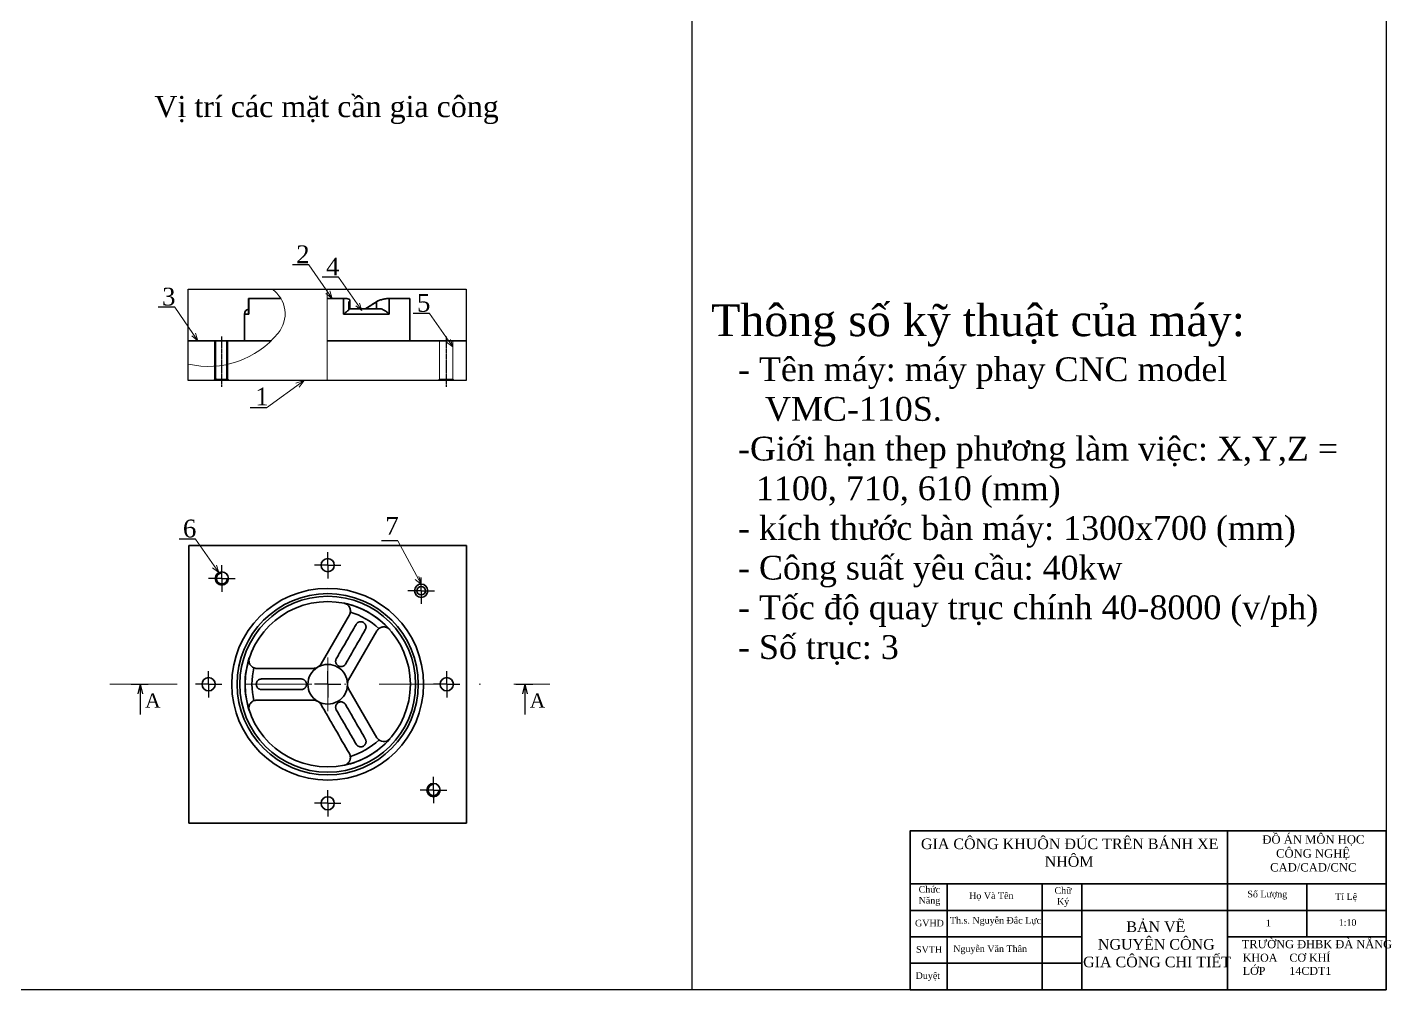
# Model space of a CAD drawing. Header units: millimetres. Extents: x 1211 to 2263, y 788 to 1530.
# Drawn here: x 1748 to 2263, y 788 to 1152 of the extents above; entities that cross this region are included whole.
import ezdxf

# ---------------------------------------------------------------- set-up
doc = ezdxf.new("R2010")
doc.units = ezdxf.units.MM
for name, pattern in [('CENTER', [0.6, 0.375, -0.075, 0.075, -0.075]), ('CENTERX2', [20.32, 12.7, -2.54, 2.54, -2.54]), ('DASHDOTX2', [50.8, 25.4, -12.7, 0, -12.7]), ('HIDDEN', [1.905, 1.27, -0.635])]:
    doc.linetypes.add(name, pattern=pattern)
for name, color, linetype, lineweight in [('chi tiet', 7, 'Continuous', 30), ('chuan-text', 90, 'Continuous', 25), ('coban', 7, 'Continuous', 35), ('duongkichthuoc', 7, 'Continuous', 0), ('khung', 212, 'Continuous', 50), ('tam', 1, 'DASHDOTX2', 9), ('text', 130, 'Continuous', 0), ('truc', 10, 'DASHDOTX2', 0), ('ve', 7, 'Continuous', 30)]:
    doc.layers.add(name, color=color, linetype=linetype, lineweight=lineweight)
doc.layers.add('chu', color=140, linetype='Continuous')
doc.layers.add('DuongTam', color=1, linetype='Continuous')
doc.styles.get("Standard").update_dxf_attribs({"font": 'times.ttf'})

msp = doc.modelspace()

# ---------------------------------------------------------------- linework, layer by layer
for p, q in [((1998.945, 1530.422), (1998.945, 787.922)), ((1818.593, 1018.76), (1818.593, 1033.26)), ((1818.999, 1018.76), (1818.999, 1033.26)), ((1823.187, 1018.76), (1823.187, 1033.26)), ((1823.593, 1018.76), (1823.593, 1033.26)), ((1818.593, 1018.76), (1823.593, 1018.76)), ((1818.999, 1018.955), (1818.999, 1018.76)), ((1823.187, 1018.81), (1823.187, 1018.76)), ((1790.36, 903.389), (1789.48, 899.781)), ((1790.36, 903.389), (1791.24, 899.781)), ((1790.36, 903.389), (1790.36, 891.992)), ((1935.749, 903.389), (1934.869, 899.781)), ((1935.749, 903.389), (1936.63, 899.781)), ((1935.749, 903.389), (1935.749, 891.992))]:
    msp.add_line(p, q)
at = {"color": 7, "lineweight": 18}
for p, q in [((1903.593, 1029.167), (1903.593, 1033.26)), ((1908.593, 1018.76), (1908.593, 1033.26)), ((1908.593, 1018.76), (1903.593, 1018.76))]:
    msp.add_line(p, q, dxfattribs=at)
at = {"color": 7, "linetype": 'HIDDEN', "lineweight": 18}
for p, q in [((1903.593, 1029.167), (1903.593, 1028.51)), ((1903.593, 1028.417), (1903.593, 1028.51)), ((1903.593, 1028.417), (1903.593, 1027.76)), ((1903.593, 1027.667), (1903.593, 1027.76)), ((1903.593, 1027.667), (1903.593, 1027.01)), ((1903.593, 1026.917), (1903.593, 1027.01)), ((1903.593, 1026.917), (1903.593, 1026.26)), ((1903.593, 1026.167), (1903.593, 1026.26)), ((1903.593, 1026.167), (1903.593, 1025.51)), ((1903.593, 1025.417), (1903.593, 1025.51)), ((1903.593, 1025.417), (1903.593, 1024.76)), ((1903.593, 1024.667), (1903.593, 1024.76)), ((1903.593, 1024.667), (1903.593, 1024.01)), ((1903.593, 1023.917), (1903.593, 1024.01)), ((1903.593, 1023.917), (1903.593, 1023.26)), ((1903.593, 1023.167), (1903.593, 1023.26)), ((1903.593, 1023.167), (1903.593, 1022.51)), ((1903.593, 1022.417), (1903.593, 1022.51)), ((1903.593, 1022.417), (1903.593, 1021.76)), ((1903.593, 1021.667), (1903.593, 1021.76)), ((1903.593, 1021.667), (1903.593, 1021.01)), ((1818.593, 1018.76), (1818.093, 1018.26)), ((1824.093, 1018.26), (1823.593, 1018.76)), ((1903.593, 1018.76), (1903.093, 1018.26)), ((1903.593, 1020.917), (1903.593, 1021.01)), ((1903.593, 1020.917), (1903.593, 1020.26)), ((1903.593, 1020.167), (1903.593, 1020.26)), ((1903.593, 1020.167), (1903.593, 1019.51)), ((1903.593, 1019.417), (1903.593, 1019.51)), ((1903.593, 1018.76), (1903.593, 1019.417)), ((1909.093, 1018.26), (1908.593, 1018.76))]:
    msp.add_line(p, q, dxfattribs=at)
at = {"lineweight": 30}
for p, q in [((1787.001, 903.389), (1793.465, 903.389)), ((1932.39, 903.389), (1938.855, 903.389))]:
    msp.add_line(p, q, dxfattribs=at)
at = {"layer": 'chi tiet'}
for points in [[(2261.411, 787.922), (1211.411, 787.922), (1211.411, 1530.422), (2261.411, 1530.422)], [(1808.593, 1048.26), (1808.593, 1052.722), (1913.593, 1052.722), (1913.593, 1048.26), (1913.593, 1018.26), (1808.593, 1018.26)]]:
    msp.add_lwpolyline(points, close=True, dxfattribs=at)
at = {"layer": 'coban'}
for p, q in [((1831.315, 1049.212), (1831.315, 1044.048)), ((1831.472, 1049.26), (1831.316, 1049.212)), ((1831.472, 1043.311), (1831.472, 1049.26)), ((1831.472, 1049.26), (1831.472, 1043.311)), ((1867.282, 1049.26), (1867.282, 1043.311)), ((1867.282, 1043.311), (1867.282, 1049.26)), ((1869.688, 1048.499), (1869.688, 1048.499)), ((1869.688, 1045.312), (1869.688, 1048.496)), ((1875.559, 1045.311), (1879.678, 1047.978)), ((1879.678, 1047.978), (1879.678, 1045.311)), ((1879.678, 1045.311), (1879.678, 1047.978)), ((1879.678, 1047.978), (1880.258, 1048.288)), ((1884.526, 1043.311), (1884.526, 1049.26)), ((1884.526, 1049.26), (1884.526, 1043.311)), ((1892.343, 1033.26), (1892.343, 1049.26)), ((1829.843, 1043.311), (1829.843, 1033.26)), ((1829.843, 1043.311), (1831.472, 1043.311)), ((1831.472, 1043.311), (1829.843, 1043.311)), ((1867.282, 1043.311), (1884.526, 1043.311)), ((1884.526, 1043.311), (1867.282, 1043.311)), ((1881.016, 1045.311), (1869.693, 1045.311)), ((1808.593, 1033.26), (1839.921, 1033.26)), ((1861.093, 1033.26), (1913.593, 1033.26)), ((1808.778, 955.889), (1808.778, 850.889)), ((1913.778, 955.889), (1808.778, 955.889)), ((1913.778, 850.889), (1913.778, 955.889)), ((1858.76, 911.125), (1869.471, 929.579)), ((1869.178, 905.072), (1879.863, 923.579)), ((1834.5, 909.389), (1855.947, 909.389)), ((1869.178, 901.705), (1879.863, 883.198)), ((1879.863, 883.198), (1879.981, 883.01)), ((1808.778, 850.889), (1913.778, 850.889)), ((2201.411, 847.922), (2201.411, 787.922)), ((2231.411, 827.922), (2231.411, 807.922)), ((2141.411, 817.922), (2201.411, 817.922)), ((2201.411, 817.922), (2261.411, 817.922)), ((2201.411, 807.922), (2261.411, 807.922))]:
    msp.add_line(p, q, dxfattribs=at)
at = {"layer": 'coban', "linetype": 'Continuous'}
msp.add_line((1869.286, 1045.001), (1869.286, 1047.978), dxfattribs=at)
at = {"layer": 'coban'}
for points in [[(2261.411, 787.922), (2081.411, 787.922), (2081.411, 847.922), (2261.411, 847.922)], [(2081.411, 847.922), (2261.411, 847.922), (2261.411, 827.922), (2081.411, 827.922)], [(2081.411, 827.922), (2095.411, 827.922), (2095.411, 787.922), (2081.411, 787.922)], [(2131.411, 827.922), (2146.411, 827.922), (2146.411, 787.922), (2131.411, 787.922)]]:
    msp.add_lwpolyline(points, close=True, dxfattribs=at)
for points in [[(2141.411, 817.922), (2081.411, 817.922), (2081.411, 827.922), (2141.411, 827.922)], [(2141.411, 807.922), (2081.411, 807.922), (2081.411, 817.922), (2141.411, 817.922)], [(2146.411, 807.922), (2081.411, 807.922), (2081.411, 797.922), (2146.411, 797.922)]]:
    msp.add_lwpolyline(points, dxfattribs=at)
for centre, radius in [((1861.278, 948.389), 2.5), ((1821.278, 943.389), 2.5), ((1861.278, 903.389), 36.25), ((1896.633, 938.744), 2.5), ((1896.633, 938.744), 1.595), ((1861.278, 903.389), 34.25), ((1861.278, 903.389), 33.25), ((1861.278, 903.389), 31.25), ((1816.278, 903.389), 2.5), ((1906.278, 903.389), 2.5), ((1901.278, 863.389), 2.5), ((1861.278, 858.389), 2.5)]:
    msp.add_circle(centre, radius, dxfattribs=at)
for centre, radius, start, end in [((1831.843, 1043.311), 2, 105.30822, 180), ((1821.278, 943.389), 2.094, 90, 0), ((1861.278, 903.389), 31.25, 41.42268, 78.57732), ((1861.278, 903.389), 28.612, 47.4273, 72.5727), ((1861.278, 903.389), 31.25, 161.42268, 198.57732), ((1861.278, 903.389), 28.612, 167.4273, 192.5727), ((1861.278, 903.389), 7.5, 121.00272, 238.99728), ((1861.278, 903.389), 7.5, 1.00272, 118.99728), ((1861.278, 903.389), 7.5, 241.00272, 358.99728), ((1861.278, 903.389), 31.25, 281.42268, 318.57732), ((1861.278, 903.389), 28.612, 287.4273, 312.5727), ((1882.461, 884.698), 3, 214.24555, 318.57598), ((1901.278, 863.389), 2.094, 90, 0)]:
    msp.add_arc(centre, radius, start, end, dxfattribs=at)
for points, knots in [([(1831.472, 1049.26), (1832.077, 1049.261), (1832.836, 1049.26), (1834.194, 1049.26), (1834.684, 1049.26), (1835.475, 1049.26), (1835.748, 1049.26), (1836.314, 1049.26), (1836.607, 1049.26), (1838.105, 1049.26), (1839.419, 1049.26), (1841.56, 1049.26), (1842.302, 1049.26), (1843.235, 1049.26), (1843.399, 1049.26), (1843.563, 1049.26)], [0, 0, 0, 0, 0.125, 0.125, 0.1875, 0.1875, 0.21875, 0.21875, 0.25, 0.25, 0.375, 0.375, 0.4375, 0.4375, 0.45062817, 0.45062817, 0.45062817, 0.45062817]), ([(1861.093, 1049.26), (1861.276, 1049.26), (1861.46, 1049.26), (1862.582, 1049.26), (1863.526, 1049.26), (1865.414, 1049.26), (1866.351, 1049.261), (1867.282, 1049.26)], [0.86280678, 0.86280678, 0.86280678, 0.86280678, 0.875, 0.875, 0.9375, 0.9375, 1, 1, 1, 1]), ([(1869.688, 1048.499), (1869.649, 1048.557), (1869.673, 1048.733), (1869.303, 1048.972), (1868.617, 1049.172), (1867.877, 1049.252), (1867.416, 1049.258), (1867.282, 1049.26)], [0, 0, 0, 0, 0.1411218, 0.4054319, 0.6594939, 0.9015111, 1, 1, 1, 1]), ([(1869.286, 1047.978), (1869.448, 1048.098), (1869.686, 1048.276), (1869.652, 1048.442), (1869.688, 1048.499)], [0, 0, 0, 0, 0.6792727, 1, 1, 1, 1]), ([(1884.526, 1049.26), (1884.363, 1049.26), (1884.181, 1049.251), (1883.881, 1049.224), (1883.776, 1049.213), (1883.561, 1049.187), (1883.45, 1049.171), (1883.225, 1049.137), (1883.111, 1049.117), (1882.877, 1049.075), (1882.757, 1049.052), (1882.402, 1048.978), (1882.165, 1048.922), (1881.693, 1048.798), (1881.464, 1048.732), (1881.027, 1048.592), (1880.816, 1048.517), (1880.43, 1048.366), (1880.253, 1048.289), (1879.934, 1048.132), (1879.795, 1048.054), (1879.678, 1047.978)], [0, 0, 0, 0, 0.125, 0.125, 0.1875, 0.1875, 0.25, 0.25, 0.3125, 0.3125, 0.375, 0.375, 0.5, 0.5, 0.625, 0.625, 0.75, 0.75, 0.875, 0.875, 1, 1, 1, 1]), ([(1884.002, 1049.235), (1884.082, 1049.236), (1884.282, 1049.26), (1884.434, 1049.26), (1884.526, 1049.26)], [0, 0, 0, 0, 0.3956053, 1, 1, 1, 1]), ([(1884.526, 1049.26), (1885.783, 1049.261), (1886.892, 1049.26), (1888.342, 1049.26), (1888.789, 1049.26), (1889.406, 1049.26), (1889.603, 1049.26), (1889.978, 1049.26), (1890.156, 1049.26), (1890.993, 1049.26), (1891.494, 1049.26), (1892, 1049.26), (1892.128, 1049.26), (1892.3, 1049.26), (1892.343, 1049.26), (1892.343, 1049.26)], [0, 0, 0, 0, 0.25, 0.25, 0.375, 0.375, 0.4375, 0.4375, 0.5, 0.5, 0.75, 0.75, 0.875, 0.875, 1, 1, 1, 1]), ([(1885.884, 1049.26), (1885.756, 1049.26), (1885.336, 1049.26), (1884.858, 1049.26), (1884.526, 1049.26)], [0, 0, 0, 0, 0.3039484, 1, 1, 1, 1]), ([(1831.472, 1043.311), (1831.471, 1043.312), (1831.434, 1043.403), (1831.358, 1043.641), (1831.298, 1043.892), (1831.318, 1044.039), (1831.319, 1044.048)], [0, 0, 0, 0, 0.0066784, 0.3656928, 0.9590687, 1, 1, 1, 1]), ([(1869.688, 1045.312), (1869.653, 1045.298), (1869.591, 1045.273), (1869.329, 1045.039), (1868.996, 1044.745), (1868.626, 1044.421), (1868.169, 1044.031), (1867.703, 1043.647), (1867.399, 1043.403), (1867.284, 1043.312), (1867.282, 1043.311)], [0, 0, 0, 0, 0.1328734, 0.3180298, 0.4421064, 0.5696922, 0.7323453, 0.8996716, 0.9981678, 1, 1, 1, 1]), ([(1881, 1045.311), (1881, 1045.311), (1880.954, 1045.313), (1880.91, 1045.312), (1880.881, 1045.311)], [0, 0, 0, 0, 0.06722746, 0.2121297, 0.2121297, 0.2121297, 0.2121297]), ([(1884.526, 1043.311), (1884.525, 1043.312), (1884.447, 1043.403), (1884.229, 1043.643), (1883.82, 1044.027), (1883.318, 1044.415), (1882.805, 1044.742), (1882.231, 1045.037), (1881.604, 1045.271), (1881.175, 1045.296), (1881, 1045.311)], [0, 0, 0, 0, 0.00184391, 0.10096825, 0.26480012, 0.43305015, 0.55809371, 0.68631535, 0.87265257, 1, 1, 1, 1]), ([(1867.467, 934.02), (1867.708, 933.971), (1867.938, 933.894), (1868.268, 933.738), (1868.376, 933.678), (1868.581, 933.548), (1868.679, 933.477), (1868.865, 933.325), (1868.953, 933.244), (1869.12, 933.07), (1869.199, 932.977), (1869.414, 932.691), (1869.533, 932.486), (1869.721, 932.049), (1869.788, 931.824), (1869.868, 931.365), (1869.881, 931.129), (1869.853, 930.668), (1869.813, 930.44), (1869.679, 929.994), (1869.588, 929.781), (1869.471, 929.579)], [0, 0, 0, 0, 0.125, 0.125, 0.1875, 0.1875, 0.25, 0.25, 0.3125, 0.3125, 0.375, 0.375, 0.5, 0.5, 0.625, 0.625, 0.75, 0.75, 0.875, 0.875, 1, 1, 1, 1]), ([(1872.046, 926.039), (1871.421, 924.957), (1870.172, 922.793), (1868.297, 919.546), (1866.711, 916.799), (1865.46, 914.633), (1864.835, 913.549), (1864.546, 913.049)], [0, 0, 0, 0, 0.2500002, 0.5000005, 0.7500009, 0.8845329, 1, 1, 1, 1]), ([(1868.01, 911.049), (1868.299, 911.549), (1868.925, 912.633), (1870.175, 914.799), (1871.761, 917.546), (1873.636, 920.793), (1874.885, 922.957), (1875.51, 924.039)], [0, 0, 0, 0, 0.1154644, 0.2499928, 0.4999922, 0.7499951, 1, 1, 1, 1]), ([(1875.51, 924.039), (1875.525, 924.067), (1875.557, 924.123), (1875.598, 924.208), (1875.636, 924.296), (1875.669, 924.385), (1875.698, 924.476), (1875.723, 924.569), (1875.743, 924.664), (1875.775, 924.855), (1875.788, 925.148), (1875.728, 925.537), (1875.593, 925.91), (1875.384, 926.253), (1875.111, 926.549), (1874.782, 926.784), (1874.413, 926.95), (1874.02, 927.038), (1873.62, 927.047), (1873.231, 926.976), (1872.865, 926.833), (1872.591, 926.658), (1872.396, 926.49), (1872.264, 926.351), (1872.145, 926.201), (1872.079, 926.093), (1872.046, 926.039)], [0, 0, 0, 0, 0.015665, 0.0312657, 0.0468339, 0.0624018, 0.0780028, 0.0936703, 0.1094381, 0.1253397, 0.1879563, 0.250449, 0.313233, 0.3755694, 0.4381391, 0.5004746, 0.5627579, 0.6252779, 0.687454, 0.7500752, 0.8124368, 0.8749202, 0.9065232, 0.937727, 0.968799, 1, 1, 1, 1]), ([(1879.863, 923.579), (1879.98, 923.782), (1880.118, 923.966), (1880.433, 924.302), (1880.614, 924.454), (1880.999, 924.709), (1881.206, 924.814), (1881.537, 924.936), (1881.65, 924.97), (1881.878, 925.024), (1881.993, 925.045), (1882.226, 925.072), (1882.344, 925.079), (1882.583, 925.079), (1882.703, 925.072), (1883.058, 925.029), (1883.29, 924.972), (1883.746, 924.801), (1883.961, 924.688), (1884.361, 924.413), (1884.547, 924.249), (1884.711, 924.064)], [0, 0, 0, 0, 0.125, 0.125, 0.25, 0.25, 0.375, 0.375, 0.4375, 0.4375, 0.5, 0.5, 0.5625, 0.5625, 0.625, 0.625, 0.75, 0.75, 0.875, 0.875, 1, 1, 1, 1]), ([(1834.5, 909.389), (1834.266, 909.389), (1834.037, 909.416), (1833.588, 909.521), (1833.367, 909.601), (1832.953, 909.808), (1832.759, 909.934), (1832.488, 910.16), (1832.402, 910.241), (1832.241, 910.411), (1832.166, 910.5), (1832.025, 910.689), (1831.96, 910.787), (1831.841, 910.994), (1831.787, 911.102), (1831.647, 911.431), (1831.579, 911.66), (1831.5, 912.141), (1831.49, 912.383), (1831.528, 912.867), (1831.578, 913.111), (1831.656, 913.344)], [0, 0, 0, 0, 0.125, 0.125, 0.25, 0.25, 0.375, 0.375, 0.4375, 0.4375, 0.5, 0.5, 0.5625, 0.5625, 0.625, 0.625, 0.75, 0.75, 0.875, 0.875, 1, 1, 1, 1]), ([(1864.546, 913.049), (1864.529, 913.02), (1864.497, 912.962), (1864.454, 912.873), (1864.416, 912.783), (1864.383, 912.693), (1864.355, 912.602), (1864.331, 912.51), (1864.311, 912.418), (1864.28, 912.227), (1864.268, 911.937), (1864.328, 911.551), (1864.461, 911.181), (1864.669, 910.839), (1864.943, 910.541), (1865.274, 910.303), (1865.646, 910.137), (1866.041, 910.049), (1866.44, 910.042), (1866.825, 910.112), (1867.188, 910.253), (1867.459, 910.426), (1867.654, 910.593), (1867.785, 910.73), (1867.907, 910.881), (1867.975, 910.992), (1868.01, 911.049)], [0, 0, 0, 0, 0.0163186, 0.0323827, 0.0482273, 0.0638869, 0.079395, 0.0947842, 0.1100862, 0.125331, 0.1891952, 0.2504507, 0.3129912, 0.3756556, 0.4380412, 0.5005724, 0.5631341, 0.6253174, 0.6879153, 0.7500766, 0.8112086, 0.8749397, 0.9054226, 0.9362544, 0.9676901, 1, 1, 1, 1]), ([(1857.415, 909.817), (1857.179, 909.675), (1856.93, 909.569), (1856.538, 909.461), (1856.404, 909.433), (1856.137, 909.397), (1856.004, 909.389), (1855.869, 909.389)], [0, 0, 0, 0, 0.5, 0.5, 0.75, 0.75, 1, 1, 1, 1]), ([(1858.76, 911.125), (1858.652, 910.84), (1858.489, 910.628), (1858.199, 910.343), (1858.095, 910.253), (1857.877, 910.089), (1857.762, 910.015), (1857.642, 909.948)], [0, 0, 0, 0, 0.5, 0.5, 0.75, 0.75, 1, 1, 1, 1]), ([(1836.278, 905.389), (1836.246, 905.388), (1836.182, 905.387), (1836.087, 905.38), (1835.993, 905.369), (1835.898, 905.353), (1835.805, 905.333), (1835.712, 905.308), (1835.62, 905.278), (1835.439, 905.21), (1835.179, 905.075), (1834.872, 904.829), (1834.615, 904.525), (1834.424, 904.173), (1834.304, 903.788), (1834.265, 903.386), (1834.305, 902.983), (1834.426, 902.599), (1834.618, 902.248), (1834.874, 901.946), (1835.181, 901.701), (1835.469, 901.552), (1835.712, 901.467), (1835.899, 901.422), (1836.088, 901.394), (1836.214, 901.39), (1836.278, 901.389)], [0, 0, 0, 0, 0.015665, 0.03126572, 0.04683382, 0.06240179, 0.07800276, 0.09367026, 0.10943799, 0.12533963, 0.18795627, 0.25044906, 0.31323298, 0.37556932, 0.43813891, 0.50047436, 0.56275771, 0.62527774, 0.68745389, 0.75007506, 0.81243674, 0.87492015, 0.90652311, 0.93772698, 0.96879901, 1, 1, 1, 1]), ([(1851.278, 905.389), (1850.7, 905.389), (1849.449, 905.389), (1846.948, 905.388), (1843.775, 905.389), (1840.026, 905.389), (1837.527, 905.389), (1836.278, 905.389)], [0, 0, 0, 0, 0.1154643, 0.2499926, 0.499992, 0.749995, 1, 1, 1, 1]), ([(1851.278, 901.389), (1851.311, 901.389), (1851.378, 901.39), (1851.476, 901.397), (1851.573, 901.409), (1851.668, 901.426), (1851.761, 901.447), (1851.852, 901.472), (1851.941, 901.501), (1852.122, 901.57), (1852.38, 901.704), (1852.684, 901.949), (1852.937, 902.249), (1853.13, 902.6), (1853.251, 902.987), (1853.292, 903.392), (1853.25, 903.797), (1853.128, 904.183), (1852.935, 904.532), (1852.681, 904.831), (1852.378, 905.075), (1852.093, 905.223), (1851.851, 905.308), (1851.666, 905.354), (1851.475, 905.383), (1851.344, 905.387), (1851.278, 905.389)], [0, 0, 0, 0, 0.0163186, 0.0323827, 0.0482273, 0.0638868, 0.0793949, 0.0947841, 0.1100861, 0.1253309, 0.1891951, 0.2504507, 0.312991, 0.3756555, 0.4380411, 0.5005722, 0.563134, 0.6253172, 0.6879152, 0.7500765, 0.8112085, 0.8749396, 0.9054225, 0.9362543, 0.96769, 1, 1, 1, 1]), ([(1868.777, 903.52), (1868.772, 903.795), (1868.804, 904.064), (1868.907, 904.457), (1868.95, 904.587), (1869.052, 904.836), (1869.111, 904.956), (1869.178, 905.072)], [0, 0, 0, 0, 0.5, 0.5, 0.75, 0.75, 1, 1, 1, 1]), ([(1869.178, 901.705), (1869.044, 901.937), (1868.942, 902.184), (1868.839, 902.577), (1868.814, 902.713), (1868.781, 902.983), (1868.774, 903.12), (1868.777, 903.257)], [0, 0, 0, 0, 0.5, 0.5, 0.75, 0.75, 1, 1, 1, 1]), ([(1836.278, 901.389), (1837.527, 901.389), (1840.026, 901.389), (1843.775, 901.388), (1846.948, 901.389), (1849.449, 901.388), (1850.7, 901.388), (1851.278, 901.389)], [0, 0, 0, 0, 0.2499998, 0.4999995, 0.7499994, 0.8845322, 1, 1, 1, 1]), ([(1831.656, 893.433), (1831.578, 893.666), (1831.529, 893.904), (1831.5, 894.267), (1831.497, 894.391), (1831.507, 894.634), (1831.52, 894.754), (1831.558, 894.991), (1831.585, 895.108), (1831.652, 895.34), (1831.693, 895.454), (1831.833, 895.783), (1831.951, 895.989), (1832.235, 896.37), (1832.397, 896.541), (1832.754, 896.84), (1832.952, 896.969), (1833.365, 897.175), (1833.583, 897.255), (1834.036, 897.362), (1834.266, 897.389), (1834.5, 897.389)], [0, 0, 0, 0, 0.125, 0.125, 0.1875, 0.1875, 0.25, 0.25, 0.3125, 0.3125, 0.375, 0.375, 0.5, 0.5, 0.625, 0.625, 0.75, 0.75, 0.875, 0.875, 1, 1, 1, 1]), ([(1855.869, 897.389), (1854.96, 897.389), (1854.058, 897.389), (1852.26, 897.389), (1851.365, 897.389), (1848.686, 897.389), (1846.908, 897.389), (1841.579, 897.389), (1838.039, 897.389), (1834.5, 897.389)], [0, 0, 0, 0, 0.125, 0.125, 0.25, 0.25, 0.5, 0.5, 1, 1, 1, 1]), ([(1855.869, 897.389), (1856.138, 897.389), (1856.402, 897.353), (1856.795, 897.246), (1856.925, 897.2), (1857.175, 897.093), (1857.297, 897.031), (1857.415, 896.96)], [0, 0, 0, 0, 0.5, 0.5, 0.75, 0.75, 1, 1, 1, 1]), ([(1857.642, 896.829), (1857.883, 896.695), (1858.099, 896.533), (1858.389, 896.247), (1858.48, 896.145), (1858.644, 895.932), (1858.719, 895.821), (1858.786, 895.705)], [0, 0, 0, 0, 0.5, 0.5, 0.75, 0.75, 1, 1, 1, 1]), ([(1869.471, 877.198), (1867.701, 880.263), (1865.931, 883.329), (1863.267, 887.944), (1862.377, 889.484), (1861.038, 891.804), (1860.59, 892.579), (1859.692, 894.136), (1859.24, 894.917), (1858.786, 895.705)], [0, 0, 0, 0, 0.5, 0.5, 0.75, 0.75, 0.875, 0.875, 1, 1, 1, 1]), ([(1868.01, 895.728), (1867.993, 895.757), (1867.959, 895.814), (1867.903, 895.896), (1867.844, 895.973), (1867.783, 896.047), (1867.718, 896.117), (1867.651, 896.184), (1867.581, 896.247), (1867.431, 896.369), (1867.186, 896.525), (1866.821, 896.666), (1866.435, 896.735), (1866.035, 896.727), (1865.639, 896.638), (1865.268, 896.47), (1864.938, 896.231), (1864.665, 895.933), (1864.459, 895.591), (1864.327, 895.223), (1864.268, 894.838), (1864.282, 894.517), (1864.329, 894.265), (1864.382, 894.082), (1864.452, 893.902), (1864.514, 893.787), (1864.546, 893.728)], [0, 0, 0, 0, 0.0163186, 0.0323827, 0.0482273, 0.0638868, 0.0793949, 0.0947841, 0.1100861, 0.1253309, 0.1891951, 0.2504507, 0.312991, 0.3756555, 0.4380411, 0.5005723, 0.563134, 0.6253172, 0.6879152, 0.7500765, 0.8112085, 0.8749396, 0.9054225, 0.9362543, 0.96769, 1, 1, 1, 1]), ([(1864.546, 893.728), (1864.835, 893.228), (1865.46, 892.144), (1866.711, 889.979), (1868.297, 887.231), (1870.172, 883.984), (1871.421, 881.82), (1872.046, 880.738)], [0, 0, 0, 0, 0.1154644, 0.2499928, 0.4999922, 0.7499951, 1, 1, 1, 1]), ([(1875.51, 882.738), (1874.885, 883.82), (1873.636, 885.984), (1871.761, 889.231), (1870.175, 891.978), (1868.925, 894.144), (1868.299, 895.228), (1868.01, 895.728)], [0, 0, 0, 0, 0.2500002, 0.5000005, 0.7500009, 0.8845329, 1, 1, 1, 1]), ([(1872.046, 880.738), (1872.062, 880.711), (1872.095, 880.656), (1872.148, 880.577), (1872.205, 880.501), (1872.266, 880.427), (1872.33, 880.356), (1872.398, 880.288), (1872.47, 880.223), (1872.62, 880.101), (1872.867, 879.943), (1873.234, 879.8), (1873.624, 879.73), (1874.025, 879.74), (1874.419, 879.828), (1874.787, 879.996), (1875.115, 880.232), (1875.387, 880.529), (1875.595, 880.871), (1875.729, 881.243), (1875.788, 881.632), (1875.773, 881.956), (1875.725, 882.209), (1875.671, 882.393), (1875.601, 882.571), (1875.54, 882.682), (1875.51, 882.738)], [0, 0, 0, 0, 0.015665, 0.0312657, 0.0468338, 0.0624018, 0.0780027, 0.0936702, 0.109438, 0.1253396, 0.1879562, 0.250449, 0.313233, 0.3755693, 0.4381389, 0.5004744, 0.5627577, 0.6252778, 0.6874539, 0.7500751, 0.8124367, 0.8749202, 0.9065231, 0.937727, 0.968799, 1, 1, 1, 1]), ([(1869.471, 877.198), (1869.588, 876.995), (1869.679, 876.784), (1869.812, 876.343), (1869.853, 876.111), (1869.881, 875.649), (1869.869, 875.418), (1869.808, 875.07), (1869.782, 874.955), (1869.715, 874.731), (1869.675, 874.621), (1869.582, 874.405), (1869.529, 874.299), (1869.41, 874.092), (1869.343, 873.992), (1869.129, 873.706), (1868.964, 873.533), (1868.587, 873.224), (1868.382, 873.094), (1867.944, 872.885), (1867.708, 872.806), (1867.467, 872.758)], [0, 0, 0, 0, 0.125, 0.125, 0.25, 0.25, 0.375, 0.375, 0.4375, 0.4375, 0.5, 0.5, 0.5625, 0.5625, 0.625, 0.625, 0.75, 0.75, 0.875, 0.875, 1, 1, 1, 1])]:
    msp.add_open_spline(points, degree=3, knots=knots, dxfattribs=at)
for points in [[(1879.678, 1047.978), (1878.322, 1047.076), (1876.965, 1046.175), (1875.602, 1045.311)], [(1857.642, 909.948), (1857.566, 909.906), (1857.49, 909.862), (1857.415, 909.817)], [(1868.778, 903.389), (1868.778, 903.432), (1868.777, 903.476), (1868.777, 903.52)], [(1868.777, 903.257), (1868.777, 903.301), (1868.778, 903.345), (1868.778, 903.389)], [(1857.415, 896.96), (1857.49, 896.915), (1857.566, 896.871), (1857.642, 896.829)]]:
    msp.add_open_spline(points, degree=3, dxfattribs=at)
at = {"layer": 'duongkichthuoc'}
for p, q in [((1862.932, 1049.26), (1854.144, 1061.912)), ((1861.093, 1052.722), (1861.093, 1018.26)), ((1874.216, 1044.65), (1865.428, 1057.301)), ((1862.932, 1049.26), (1860.586, 1051.05)), ((1862.932, 1049.26), (1862.073, 1052.084)), ((1874.216, 1044.65), (1873.358, 1047.473)), ((1812.225, 1033.26), (1803.437, 1045.912)), ((1874.216, 1044.65), (1871.87, 1046.44)), ((1908.593, 1030.901), (1899.805, 1043.552)), ((1812.225, 1033.26), (1809.879, 1035.05)), ((1812.225, 1033.26), (1811.367, 1036.084)), ((1908.593, 1030.901), (1906.247, 1032.691)), ((1908.593, 1030.901), (1907.735, 1033.724)), ((1852.346, 1018.26), (1838.211, 1007.878)), ((1852.346, 1018.26), (1849.291, 1017.256)), ((1852.346, 1018.26), (1850.474, 1015.645)), ((1820.126, 945.607), (1811.338, 958.259)), ((1896.633, 941.244), (1887.845, 957.549)), ((1820.126, 945.607), (1817.78, 947.397)), ((1820.126, 945.607), (1819.267, 948.431)), ((1896.633, 941.244), (1895.775, 944.067)), ((1896.633, 941.244), (1894.287, 943.034))]:
    msp.add_line(p, q, dxfattribs=at)
msp.add_lwpolyline([(1808.593, 1024.439, 0.2877468), (1842.557, 1036.171, 0.4395762), (1840.329, 1052.722)], format="xyb", dxfattribs=at)
at = {"layer": 'DuongTam', "linetype": 'CENTER'}
for p, q in [((1821.093, 1034.903), (1821.093, 1015.864)), ((1906.093, 1034.903), (1906.093, 1015.864))]:
    msp.add_line(p, q, dxfattribs=at)
at = {"layer": 'DuongTam', "linetype": 'CENTERX2'}
for p, q in [((1861.278, 948.389), (1861.278, 953.389)), ((1821.278, 943.389), (1821.278, 948.389)), ((1861.278, 948.389), (1856.278, 948.389)), ((1861.278, 948.389), (1866.278, 948.389)), ((1861.278, 948.389), (1861.278, 943.389)), ((1821.278, 943.389), (1816.278, 943.389)), ((1821.278, 943.389), (1826.278, 943.389)), ((1821.278, 943.389), (1821.278, 938.389)), ((1896.633, 938.744), (1891.633, 938.744)), ((1896.633, 938.744), (1896.633, 943.744)), ((1896.633, 938.744), (1901.633, 938.744)), ((1896.633, 938.744), (1896.633, 933.744)), ((1816.278, 903.389), (1816.278, 908.389)), ((1861.278, 903.389), (1861.278, 908.389)), ((1906.278, 903.389), (1906.278, 908.389)), ((1816.278, 903.389), (1811.278, 903.389)), ((1816.278, 903.389), (1821.278, 903.389)), ((1816.278, 903.389), (1816.278, 898.389)), ((1861.278, 903.389), (1856.278, 903.389)), ((1861.278, 903.389), (1866.278, 903.389)), ((1861.278, 903.389), (1861.278, 898.389)), ((1906.278, 903.389), (1901.278, 903.389)), ((1906.278, 903.389), (1911.278, 903.389)), ((1906.278, 903.389), (1906.278, 898.389)), ((1901.278, 863.389), (1901.278, 868.389)), ((1861.278, 858.389), (1861.278, 863.389)), ((1901.278, 863.389), (1896.278, 863.389)), ((1901.278, 863.389), (1906.278, 863.389)), ((1901.278, 863.389), (1901.278, 858.389)), ((1861.278, 858.389), (1856.278, 858.389)), ((1861.278, 858.389), (1866.278, 858.389)), ((1861.278, 858.389), (1861.278, 853.389))]:
    msp.add_line(p, q, dxfattribs=at)
at = {"layer": 'khung'}
msp.add_line((2261.411, 847.922), (2261.411, 847.922), dxfattribs=at)
at = {"layer": 'tam'}
msp.add_line((1861.278, 913.56), (1861.278, 893.217), dxfattribs=at)
at = {"layer": 'truc'}
msp.add_line((1778.943, 903.389), (1945.284, 903.389), dxfattribs=at)
at = {"layer": 've'}
for p, q in [((1854.144, 1061.912), (1847.944, 1061.912)), ((1865.428, 1057.301), (1859.229, 1057.301)), ((1803.437, 1045.912), (1797.238, 1045.912)), ((1899.805, 1043.552), (1893.605, 1043.552)), ((1838.211, 1007.878), (1832.012, 1007.878)), ((1811.338, 958.259), (1805.138, 958.259)), ((1887.845, 957.549), (1881.645, 957.549))]:
    msp.add_line(p, q, dxfattribs=at)

# ---------------------------------------------------------------- texts
at = {"attachment_point": 1}
for s, insert, char_height, width in [('{\\H1.3333x;Thông số kỹ thuật của máy:\\P}   - Tên máy: máy phay CNC model\\P      VMC-110S.\\P   -Giới hạn thep phương làm việc: X,Y,Z = \\P     1100, 710, 610 (mm)\\P   - kích thước bàn máy: 1300x700 (mm)\\P   - Công suất yêu cầu: 40kw\\P   - Tốc độ quay trục chính 40-8000 (v/ph)\\P   - Số trục: 3', (2006.188, 1046.986), 9, 241.75208), ('{\\fTimes New Roman|b0|i0|c0|p18;A}', (1792.262, 899.936), 5.376, 5.36479), ('{\\fTimes New Roman|b0|i0|c0|p18;A}', (1937.651, 899.936), 5.376, 5.36479)]:
    msp.add_mtext(s, dxfattribs=dict(at, insert=insert, char_height=char_height, width=width))
at = {"layer": 'chi tiet', "char_height": 6.72, "width": 9.21059, "attachment_point": 1}
for s, insert in [('2', (1849.366, 1069.29)), ('4', (1860.65, 1064.679)), ('3', (1798.659, 1053.29)), ('5', (1895.027, 1050.93)), ('1', (1833.887, 1015.536)), ('6', (1806.56, 965.637)), ('7', (1883.067, 966.611))]:
    msp.add_mtext(s, dxfattribs=dict(at, insert=insert))
at = {"layer": 'chu', "attachment_point": 1}
for s, insert, char_height, width in [('\\pi5.3512;GIA CÔNG KHUÔN ĐÚC TRÊN BÁNH XE \\P\\pi52.112;NHÔM', (2080.207, 845.07), 4, 120), ('{\\fTimes New Roman|b0|i0|c0|p18;Chức Năng}', (2084.667, 827.109), 2.5, 15), ('{\\fTimes New Roman|b0|i0|c0|p18;Chữ \\P Ký}', (2136.021, 826.71), 2.5, 10), ('{\\fTimes New Roman|b0|i0|c0|p18;Số Lượng}', (2208.936, 825.334), 2.5, 35), ('{\\fTimes New Roman|b0|i0|c0|p18;Họ Và Tên}', (2103.754, 824.719), 2.5, 35), ('{\\fTimes New Roman|b0|i0|c0|p18;Tỉ Lệ}', (2242.151, 824.386), 2.5, 35), ('{\\fTimes New Roman|b0|i0|c0|p18;Th.s. Nguyễn Đắc Lực}', (2096.501, 815.4), 2.5, 35), ('\\pi19.207;BẢN VẼ \\P\\pi8.4686;NGUYÊN CÔNG \\P\\pi2.8652;GIA CÔNG CHI TIẾT', (2143.978, 813.754), 4, 60), ('{\\fTimes New Roman|b0|i0|c0|p18;GVHD}', (2083.293, 814.359), 2.5, 35), ('{\\fTimes New Roman|b0|i0|c0|p18;1}', (2215.915, 814.396), 2.5, 35), ('1:10', (2243.453, 814.577), 2.5, 35), ('Nguyễn Văn Thân', (2097.749, 804.67), 2.5, 35), ('  {\\H1.24x;TRƯỜNG ĐHBK ĐÀ NẴNG\\H0.96774x;\\P  KHOA    CƠ KHÍ\\P  LỚP        14CDT1}', (2204.928, 806.708), 2.5, 60), ('{\\fTimes New Roman|b0|i0|c0|p18;SVTH}', (2083.689, 804.379), 2.5, 35), ('{\\fTimes New Roman|b0|i0|c0|p18;Duyệt}', (2083.539, 794.509), 2.5, 35)]:
    msp.add_mtext(s, dxfattribs=dict(at, insert=insert, char_height=char_height, width=width))
at = {"layer": 'chuan-text', "insert": (2207.732, 846.302), "char_height": 3.159, "width": 51.17009, "attachment_point": 1}
msp.add_mtext('\\pi6.8531;ĐỒ ÁN MÔN HỌC\\P\\pi12.054;CÔNG NGHỆ \\P\\pi9.8105;CAD/CAD/CNC', dxfattribs=at)
at = {"layer": 'text', "insert": (1795.783, 1125.781), "char_height": 8, "width": 297.25, "attachment_point": 1}
msp.add_mtext('Vị trí các mặt cần gia công', dxfattribs=at)

doc.saveas('drawing.dxf')
